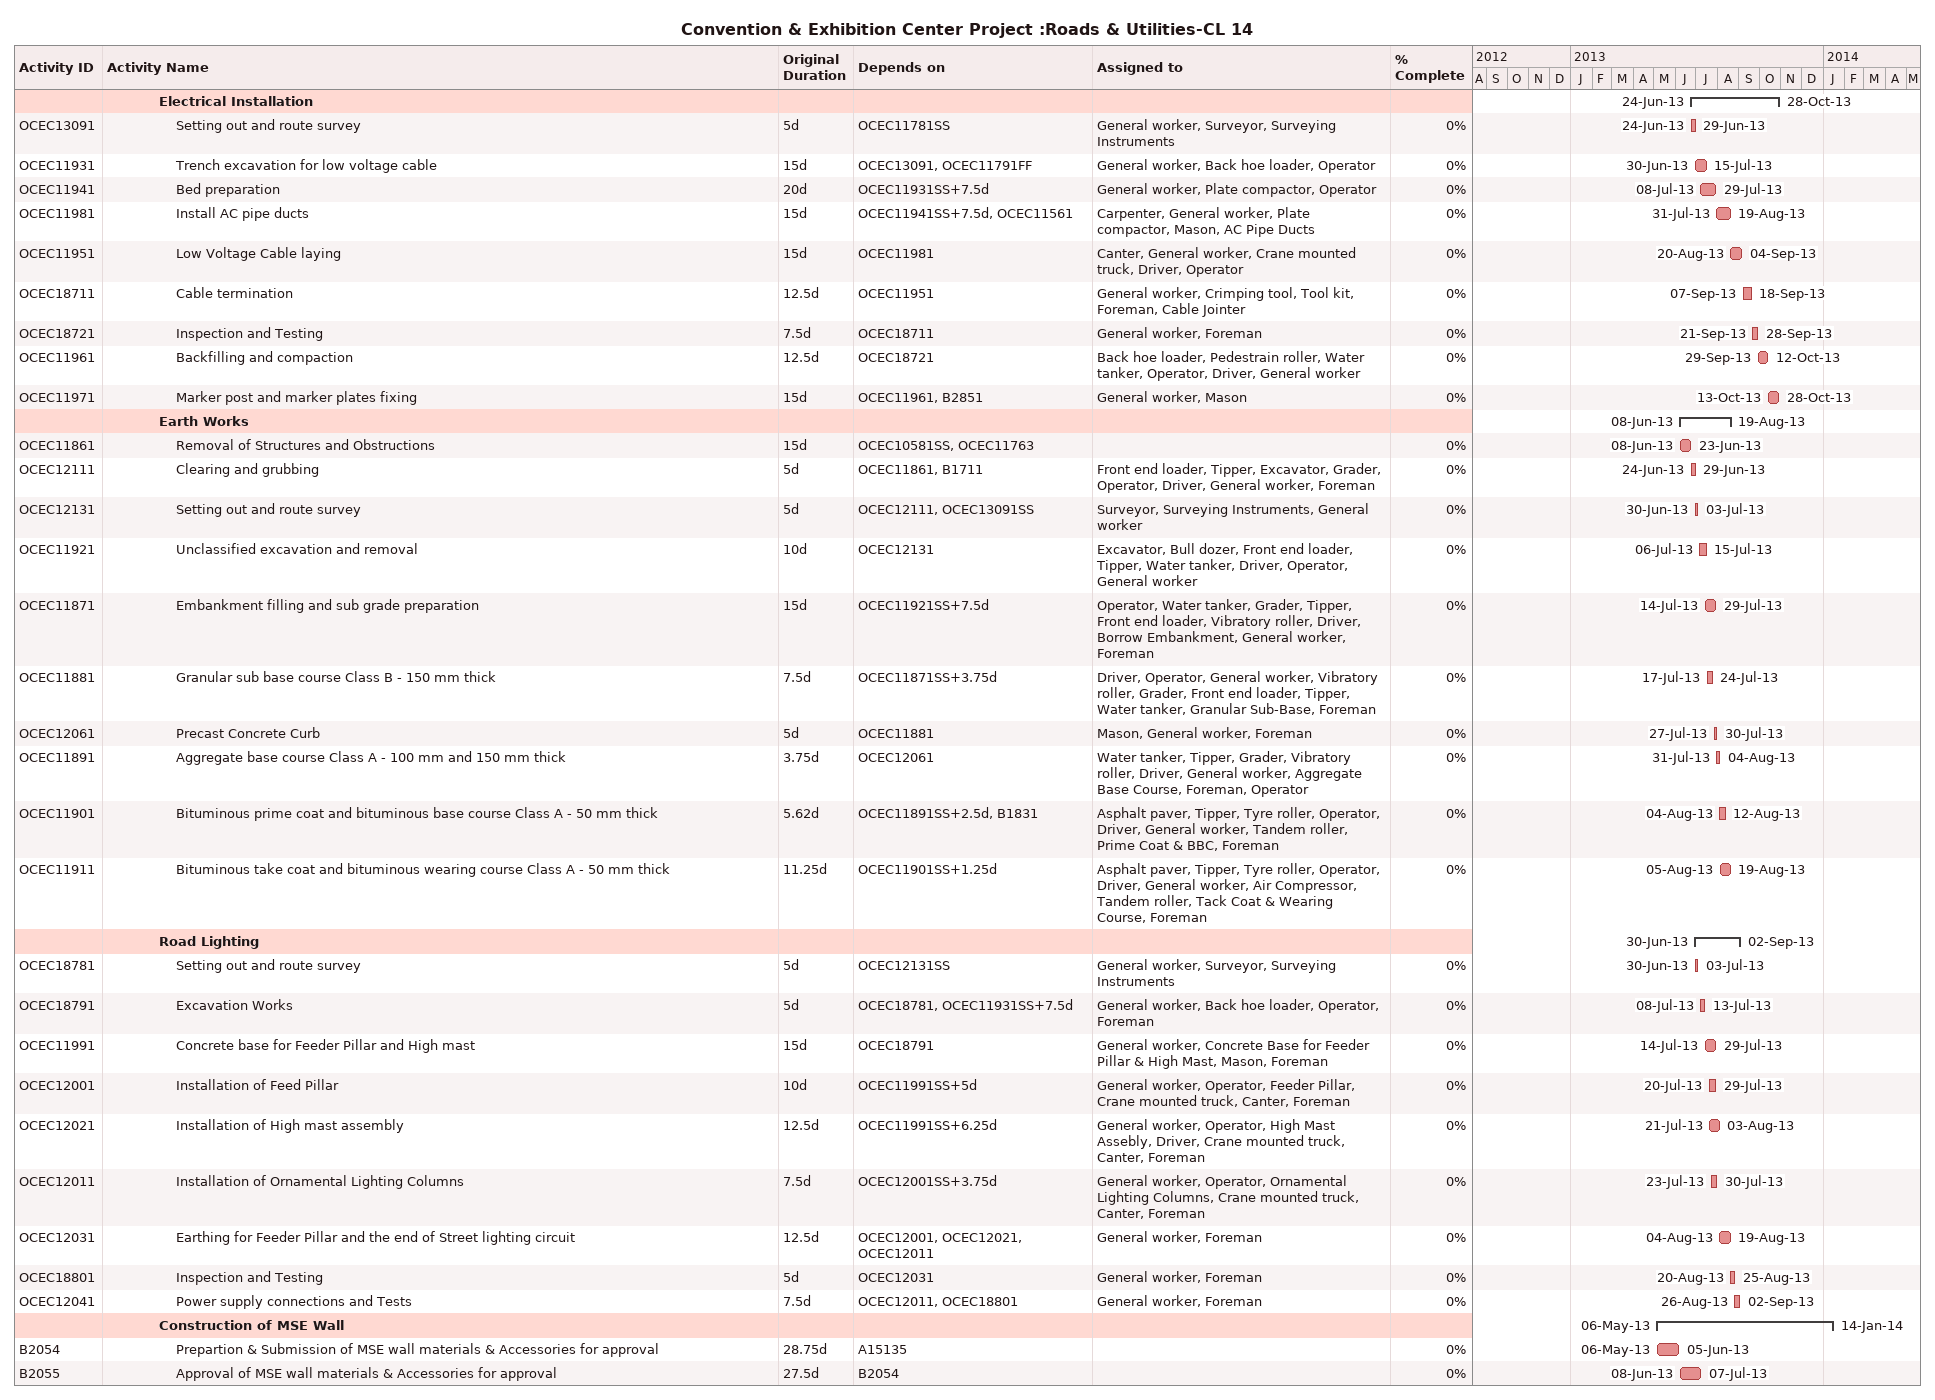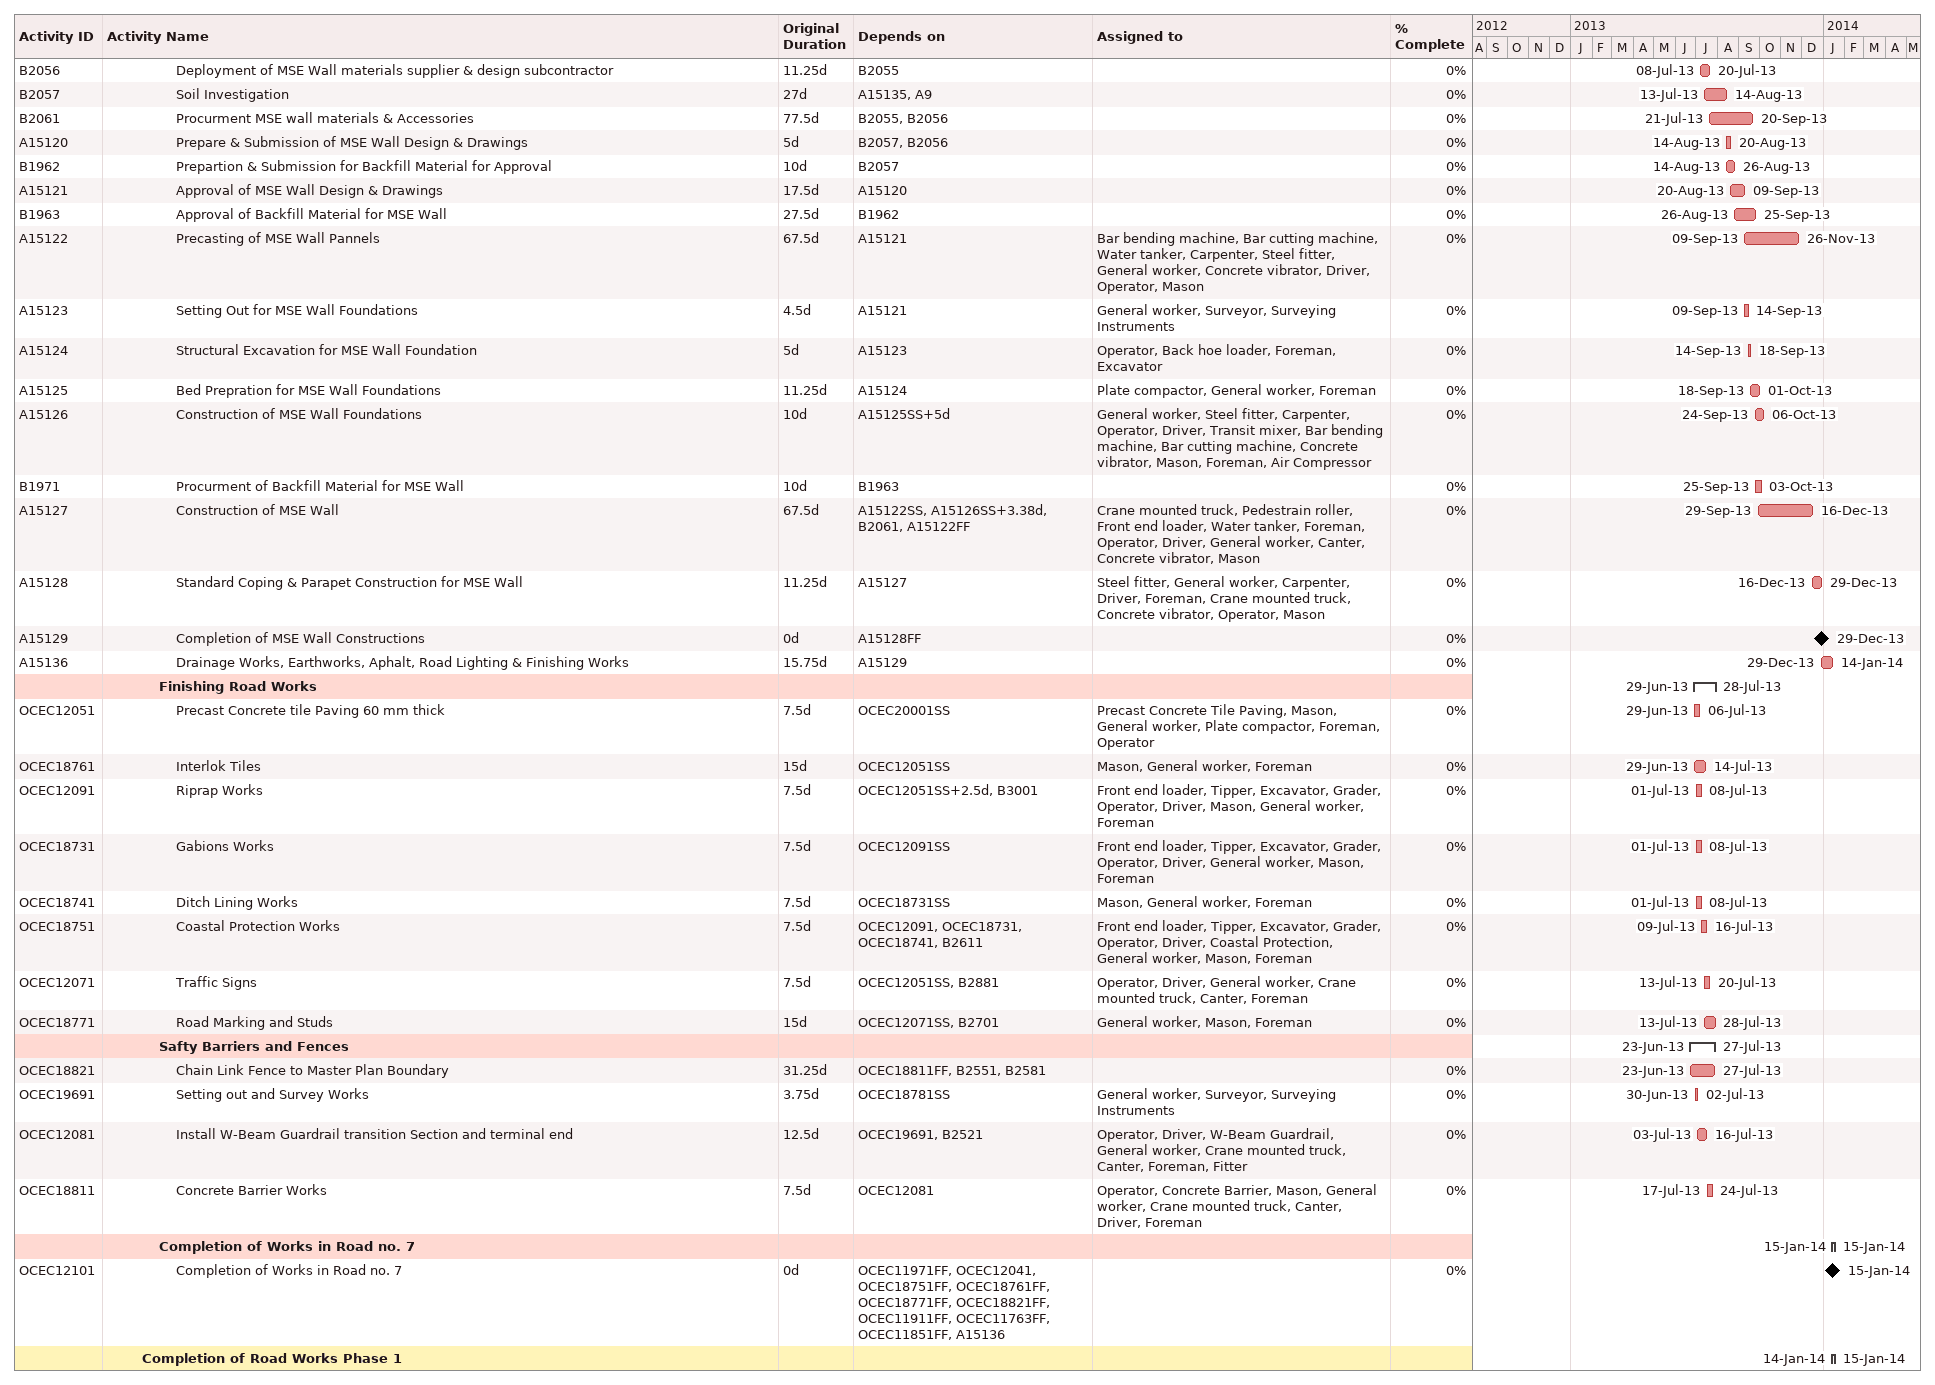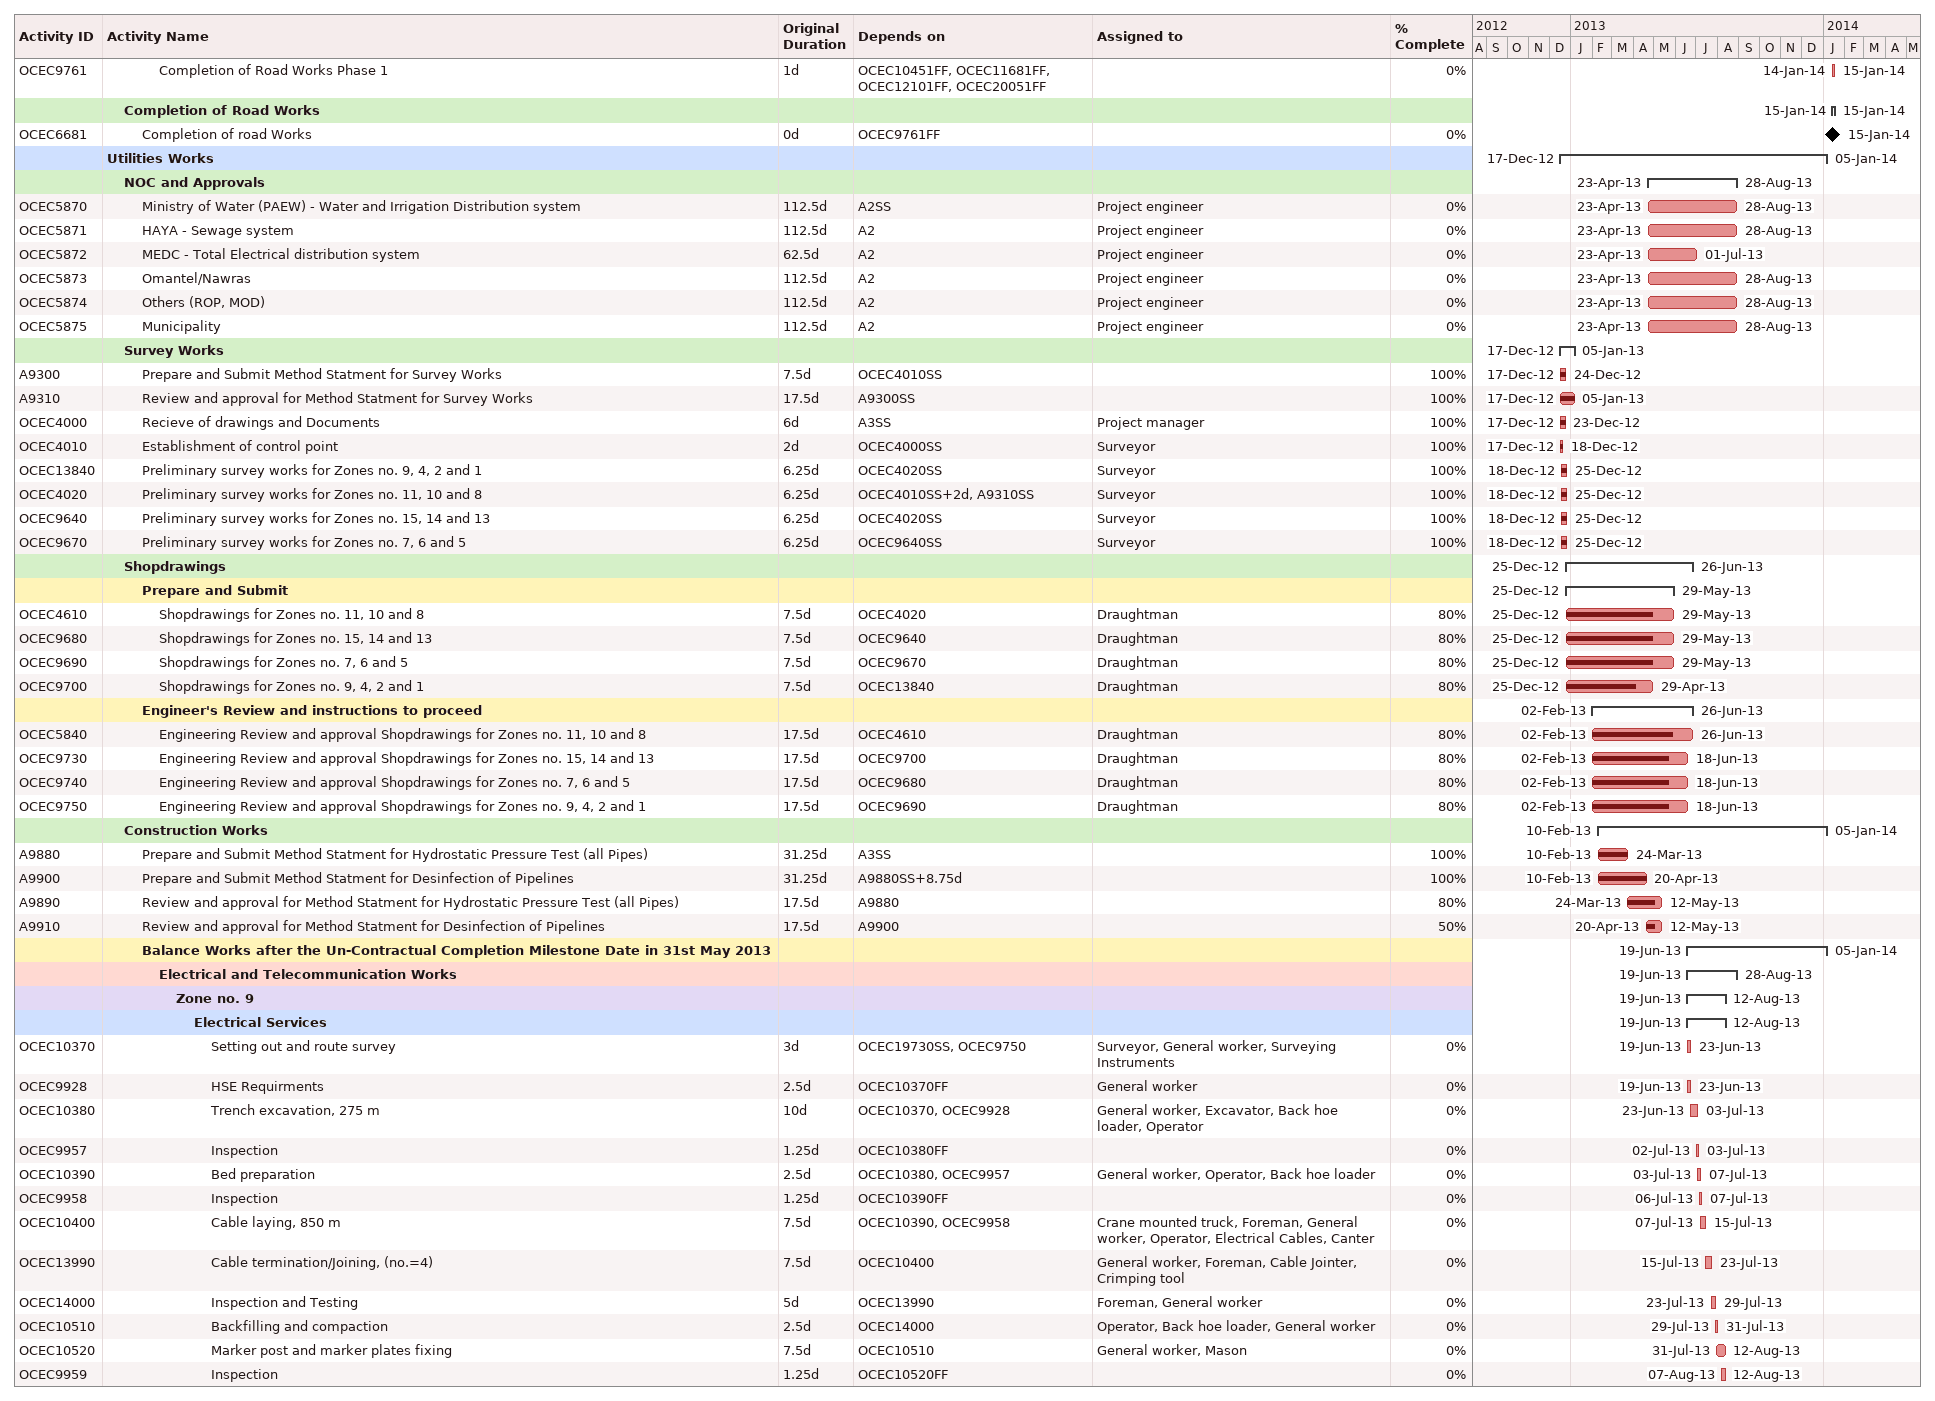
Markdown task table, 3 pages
Convention & Exhibition Center Project :Roads & Utilities-CL 14

| ID | Level | Task | Original duration | Start | Finish | Predecessors | Resources | % complete |
|---|---|---|---|---|---|---|---|---|
|  | 4 | **Electrical Installation** |  | 2013-06-24 | 2013-10-28 |  |  |  |
| OCEC13091 | 5 | Setting out and route survey | 5d | 2013-06-24 | 2013-06-29 | OCEC11781SS | General worker, Surveyor, Surveying Instruments | 0 |
| OCEC11931 | 5 | Trench excavation for low voltage cable | 15d | 2013-06-30 | 2013-07-15 | OCEC13091, OCEC11791FF | General worker, Back hoe loader, Operator | 0 |
| OCEC11941 | 5 | Bed preparation | 20d | 2013-07-08 | 2013-07-29 | OCEC11931SS+7.5d | General worker, Plate compactor, Operator | 0 |
| OCEC11981 | 5 | Install AC pipe ducts | 15d | 2013-07-31 | 2013-08-19 | OCEC11941SS+7.5d, OCEC11561 | Carpenter, General worker, Plate compactor, Mason, AC Pipe Ducts | 0 |
| OCEC11951 | 5 | Low Voltage Cable laying | 15d | 2013-08-20 | 2013-09-04 | OCEC11981 | Canter, General worker, Crane mounted truck, Driver, Operator | 0 |
| OCEC18711 | 5 | Cable termination | 12.5d | 2013-09-07 | 2013-09-18 | OCEC11951 | General worker, Crimping tool, Tool kit, Foreman, Cable Jointer | 0 |
| OCEC18721 | 5 | Inspection and Testing | 7.5d | 2013-09-21 | 2013-09-28 | OCEC18711 | General worker, Foreman | 0 |
| OCEC11961 | 5 | Backfilling and compaction | 12.5d | 2013-09-29 | 2013-10-12 | OCEC18721 | Back hoe loader, Pedestrain roller, Water tanker, Operator, Driver, General worker | 0 |
| OCEC11971 | 5 | Marker post and marker plates fixing | 15d | 2013-10-13 | 2013-10-28 | OCEC11961, B2851 | General worker, Mason | 0 |
|  | 4 | **Earth Works** |  | 2013-06-08 | 2013-08-19 |  |  |  |
| OCEC11861 | 5 | Removal of Structures and Obstructions | 15d | 2013-06-08 | 2013-06-23 | OCEC10581SS, OCEC11763 |  | 0 |
| OCEC12111 | 5 | Clearing and grubbing | 5d | 2013-06-24 | 2013-06-29 | OCEC11861, B1711 | Front end loader, Tipper, Excavator, Grader, Operator, Driver, General worker, Foreman | 0 |
| OCEC12131 | 5 | Setting out and route survey | 5d | 2013-06-30 | 2013-07-03 | OCEC12111, OCEC13091SS | Surveyor, Surveying Instruments, General worker | 0 |
| OCEC11921 | 5 | Unclassified excavation and removal | 10d | 2013-07-06 | 2013-07-15 | OCEC12131 | Excavator, Bull dozer, Front end loader, Tipper, Water tanker, Driver, Operator, General worker | 0 |
| OCEC11871 | 5 | Embankment filling and sub grade preparation | 15d | 2013-07-14 | 2013-07-29 | OCEC11921SS+7.5d | Operator, Water tanker, Grader, Tipper, Front end loader, Vibratory roller, Driver, Borrow Embankment, General worker, Foreman | 0 |
| OCEC11881 | 5 | Granular sub base course Class B - 150 mm thick | 7.5d | 2013-07-17 | 2013-07-24 | OCEC11871SS+3.75d | Driver, Operator, General worker, Vibratory roller, Grader, Front end loader, Tipper, Water tanker, Granular Sub-Base, Foreman | 0 |
| OCEC12061 | 5 | Precast Concrete Curb | 5d | 2013-07-27 | 2013-07-30 | OCEC11881 | Mason, General worker, Foreman | 0 |
| OCEC11891 | 5 | Aggregate base course Class A - 100 mm and 150 mm thick | 3.75d | 2013-07-31 | 2013-08-04 | OCEC12061 | Water tanker, Tipper, Grader, Vibratory roller, Driver, General worker, Aggregate Base Course, Foreman, Operator | 0 |
| OCEC11901 | 5 | Bituminous prime coat and bituminous base course Class A - 50 mm thick | 5.62d | 2013-08-04 | 2013-08-12 | OCEC11891SS+2.5d, B1831 | Asphalt paver, Tipper, Tyre roller, Operator, Driver, General worker, Tandem roller, Prime Coat & BBC, Foreman | 0 |
| OCEC11911 | 5 | Bituminous take coat and bituminous wearing course Class A - 50 mm thick | 11.25d | 2013-08-05 | 2013-08-19 | OCEC11901SS+1.25d | Asphalt paver, Tipper, Tyre roller, Operator, Driver, General worker, Air Compressor, Tandem roller, Tack Coat & Wearing Course, Foreman | 0 |
|  | 4 | **Road Lighting** |  | 2013-06-30 | 2013-09-02 |  |  |  |
| OCEC18781 | 5 | Setting out and route survey | 5d | 2013-06-30 | 2013-07-03 | OCEC12131SS | General worker, Surveyor, Surveying Instruments | 0 |
| OCEC18791 | 5 | Excavation Works | 5d | 2013-07-08 | 2013-07-13 | OCEC18781, OCEC11931SS+7.5d | General worker, Back hoe loader, Operator, Foreman | 0 |
| OCEC11991 | 5 | Concrete base for Feeder Pillar and High mast | 15d | 2013-07-14 | 2013-07-29 | OCEC18791 | General worker, Concrete Base for Feeder Pillar & High Mast, Mason, Foreman | 0 |
| OCEC12001 | 5 | Installation of Feed Pillar | 10d | 2013-07-20 | 2013-07-29 | OCEC11991SS+5d | General worker, Operator, Feeder Pillar, Crane mounted truck, Canter, Foreman | 0 |
| OCEC12021 | 5 | Installation of High mast assembly | 12.5d | 2013-07-21 | 2013-08-03 | OCEC11991SS+6.25d | General worker, Operator, High Mast Assebly, Driver, Crane mounted truck, Canter, Foreman | 0 |
| OCEC12011 | 5 | Installation of Ornamental Lighting Columns | 7.5d | 2013-07-23 | 2013-07-30 | OCEC12001SS+3.75d | General worker, Operator, Ornamental Lighting Columns, Crane mounted truck, Canter, Foreman | 0 |
| OCEC12031 | 5 | Earthing for Feeder Pillar and the end of Street lighting circuit | 12.5d | 2013-08-04 | 2013-08-19 | OCEC12001, OCEC12021, OCEC12011 | General worker, Foreman | 0 |
| OCEC18801 | 5 | Inspection and Testing | 5d | 2013-08-20 | 2013-08-25 | OCEC12031 | General worker, Foreman | 0 |
| OCEC12041 | 5 | Power supply connections and Tests | 7.5d | 2013-08-26 | 2013-09-02 | OCEC12011, OCEC18801 | General worker, Foreman | 0 |
|  | 4 | **Construction of MSE Wall** |  | 2013-05-06 | 2014-01-14 |  |  |  |
| B2054 | 5 | Prepartion & Submission of MSE wall materials & Accessories for approval | 28.75d | 2013-05-06 | 2013-06-05 | A15135 |  | 0 |
| B2055 | 5 | Approval of MSE wall materials & Accessories for approval | 27.5d | 2013-06-08 | 2013-07-07 | B2054 |  | 0 |
| B2056 | 5 | Deployment of MSE Wall materials supplier & design subcontractor | 11.25d | 2013-07-08 | 2013-07-20 | B2055 |  | 0 |
| B2057 | 5 | Soil Investigation | 27d | 2013-07-13 | 2013-08-14 | A15135, A9 |  | 0 |
| B2061 | 5 | Procurment MSE wall materials & Accessories | 77.5d | 2013-07-21 | 2013-09-20 | B2055, B2056 |  | 0 |
| A15120 | 5 | Prepare & Submission of MSE Wall Design & Drawings | 5d | 2013-08-14 | 2013-08-20 | B2057, B2056 |  | 0 |
| B1962 | 5 | Prepartion & Submission for Backfill Material for Approval | 10d | 2013-08-14 | 2013-08-26 | B2057 |  | 0 |
| A15121 | 5 | Approval of MSE Wall Design & Drawings | 17.5d | 2013-08-20 | 2013-09-09 | A15120 |  | 0 |
| B1963 | 5 | Approval of Backfill Material for MSE Wall | 27.5d | 2013-08-26 | 2013-09-25 | B1962 |  | 0 |
| A15122 | 5 | Precasting of MSE Wall Pannels | 67.5d | 2013-09-09 | 2013-11-26 | A15121 | Bar bending machine, Bar cutting machine, Water tanker, Carpenter, Steel fitter, General worker, Concrete vibrator, Driver, Operator, Mason | 0 |
| A15123 | 5 | Setting Out for MSE Wall Foundations | 4.5d | 2013-09-09 | 2013-09-14 | A15121 | General worker, Surveyor, Surveying Instruments | 0 |
| A15124 | 5 | Structural Excavation for MSE Wall Foundation | 5d | 2013-09-14 | 2013-09-18 | A15123 | Operator, Back hoe loader, Foreman, Excavator | 0 |
| A15125 | 5 | Bed Prepration for MSE Wall Foundations | 11.25d | 2013-09-18 | 2013-10-01 | A15124 | Plate compactor, General worker, Foreman | 0 |
| A15126 | 5 | Construction of MSE Wall Foundations | 10d | 2013-09-24 | 2013-10-06 | A15125SS+5d | General worker, Steel fitter, Carpenter, Operator, Driver, Transit mixer, Bar bending machine, Bar cutting machine, Concrete vibrator, Mason, Foreman, Air Compressor | 0 |
| B1971 | 5 | Procurment of Backfill Material for MSE Wall | 10d | 2013-09-25 | 2013-10-03 | B1963 |  | 0 |
| A15127 | 5 | Construction of MSE Wall | 67.5d | 2013-09-29 | 2013-12-16 | A15122SS, A15126SS+3.38d, B2061, A15122FF | Crane mounted truck, Pedestrain roller, Front end loader, Water tanker, Foreman, Operator, Driver, General worker, Canter, Concrete vibrator, Mason | 0 |
| A15128 | 5 | Standard Coping & Parapet Construction for MSE Wall | 11.25d | 2013-12-16 | 2013-12-29 | A15127 | Steel fitter, General worker, Carpenter, Driver, Foreman, Crane mounted truck, Concrete vibrator, Operator, Mason | 0 |
| A15129 | 5 | Completion of MSE Wall Constructions | 0d | 2013-12-29 | 2013-12-29 | A15128FF |  | 0 |
| A15136 | 5 | Drainage Works, Earthworks, Aphalt, Road Lighting & Finishing Works | 15.75d | 2013-12-29 | 2014-01-14 | A15129 |  | 0 |
|  | 4 | **Finishing Road Works** |  | 2013-06-29 | 2013-07-28 |  |  |  |
| OCEC12051 | 5 | Precast Concrete tile Paving 60 mm thick | 7.5d | 2013-06-29 | 2013-07-06 | OCEC20001SS | Precast Concrete Tile Paving, Mason, General worker, Plate compactor, Foreman, Operator | 0 |
| OCEC18761 | 5 | Interlok Tiles | 15d | 2013-06-29 | 2013-07-14 | OCEC12051SS | Mason, General worker, Foreman | 0 |
| OCEC12091 | 5 | Riprap Works | 7.5d | 2013-07-01 | 2013-07-08 | OCEC12051SS+2.5d, B3001 | Front end loader, Tipper, Excavator, Grader, Operator, Driver, Mason, General worker, Foreman | 0 |
| OCEC18731 | 5 | Gabions Works | 7.5d | 2013-07-01 | 2013-07-08 | OCEC12091SS | Front end loader, Tipper, Excavator, Grader, Operator, Driver, General worker, Mason, Foreman | 0 |
| OCEC18741 | 5 | Ditch Lining Works | 7.5d | 2013-07-01 | 2013-07-08 | OCEC18731SS | Mason, General worker, Foreman | 0 |
| OCEC18751 | 5 | Coastal Protection Works | 7.5d | 2013-07-09 | 2013-07-16 | OCEC12091, OCEC18731, OCEC18741, B2611 | Front end loader, Tipper, Excavator, Grader, Operator, Driver, Coastal Protection, General worker, Mason, Foreman | 0 |
| OCEC12071 | 5 | Traffic Signs | 7.5d | 2013-07-13 | 2013-07-20 | OCEC12051SS, B2881 | Operator, Driver, General worker, Crane mounted truck, Canter, Foreman | 0 |
| OCEC18771 | 5 | Road Marking and Studs | 15d | 2013-07-13 | 2013-07-28 | OCEC12071SS, B2701 | General worker, Mason, Foreman | 0 |
|  | 4 | **Safty Barriers and Fences** |  | 2013-06-23 | 2013-07-27 |  |  |  |
| OCEC18821 | 5 | Chain Link Fence to Master Plan Boundary | 31.25d | 2013-06-23 | 2013-07-27 | OCEC18811FF, B2551, B2581 |  | 0 |
| OCEC19691 | 5 | Setting out and Survey Works | 3.75d | 2013-06-30 | 2013-07-02 | OCEC18781SS | General worker, Surveyor, Surveying Instruments | 0 |
| OCEC12081 | 5 | Install W-Beam Guardrail transition Section and terminal end | 12.5d | 2013-07-03 | 2013-07-16 | OCEC19691, B2521 | Operator, Driver, W-Beam Guardrail, General worker, Crane mounted truck, Canter, Foreman, Fitter | 0 |
| OCEC18811 | 5 | Concrete Barrier Works | 7.5d | 2013-07-17 | 2013-07-24 | OCEC12081 | Operator, Concrete Barrier, Mason, General worker, Crane mounted truck, Canter, Driver, Foreman | 0 |
|  | 4 | **Completion of Works in Road no. 7** |  | 2014-01-15 | 2014-01-15 |  |  |  |
| OCEC12101 | 5 | Completion of Works in Road no. 7 | 0d | 2014-01-15 | 2014-01-15 | OCEC11971FF, OCEC12041, OCEC18751FF, OCEC18761FF, OCEC18771FF, OCEC18821FF, OCEC11911FF, OCEC11763FF, OCEC11851FF, A15136 |  | 0 |
|  | 3 | **Completion of Road Works Phase 1** |  | 2014-01-14 | 2014-01-15 |  |  |  |
| OCEC9761 | 4 | Completion of Road Works Phase 1 | 1d | 2014-01-14 | 2014-01-15 | OCEC10451FF, OCEC11681FF, OCEC12101FF, OCEC20051FF |  | 0 |
|  | 2 | **Completion of Road Works** |  | 2014-01-15 | 2014-01-15 |  |  |  |
| OCEC6681 | 3 | Completion of road Works | 0d | 2014-01-15 | 2014-01-15 | OCEC9761FF |  | 0 |
|  | 1 | **Utilities Works** |  | 2012-12-17 | 2014-01-05 |  |  |  |
|  | 2 | **NOC and Approvals** |  | 2013-04-23 | 2013-08-28 |  |  |  |
| OCEC5870 | 3 | Ministry of Water (PAEW) - Water and Irrigation Distribution system | 112.5d | 2013-04-23 | 2013-08-28 | A2SS | Project engineer | 0 |
| OCEC5871 | 3 | HAYA - Sewage system | 112.5d | 2013-04-23 | 2013-08-28 | A2 | Project engineer | 0 |
| OCEC5872 | 3 | MEDC - Total Electrical distribution system | 62.5d | 2013-04-23 | 2013-07-01 | A2 | Project engineer | 0 |
| OCEC5873 | 3 | Omantel/Nawras | 112.5d | 2013-04-23 | 2013-08-28 | A2 | Project engineer | 0 |
| OCEC5874 | 3 | Others (ROP, MOD) | 112.5d | 2013-04-23 | 2013-08-28 | A2 | Project engineer | 0 |
| OCEC5875 | 3 | Municipality | 112.5d | 2013-04-23 | 2013-08-28 | A2 | Project engineer | 0 |
|  | 2 | **Survey Works** |  | 2012-12-17 | 2013-01-05 |  |  |  |
| A9300 | 3 | Prepare and Submit Method Statment for Survey Works | 7.5d | 2012-12-17 | 2012-12-24 | OCEC4010SS |  | 100 |
| A9310 | 3 | Review and approval for Method Statment for Survey Works | 17.5d | 2012-12-17 | 2013-01-05 | A9300SS |  | 100 |
| OCEC4000 | 3 | Recieve of drawings and Documents | 6d | 2012-12-17 | 2012-12-23 | A3SS | Project manager | 100 |
| OCEC4010 | 3 | Establishment of control point | 2d | 2012-12-17 | 2012-12-18 | OCEC4000SS | Surveyor | 100 |
| OCEC13840 | 3 | Preliminary survey works for Zones no. 9, 4, 2 and 1 | 6.25d | 2012-12-18 | 2012-12-25 | OCEC4020SS | Surveyor | 100 |
| OCEC4020 | 3 | Preliminary survey works for Zones no. 11, 10 and 8 | 6.25d | 2012-12-18 | 2012-12-25 | OCEC4010SS+2d, A9310SS | Surveyor | 100 |
| OCEC9640 | 3 | Preliminary survey works for Zones no. 15, 14 and 13 | 6.25d | 2012-12-18 | 2012-12-25 | OCEC4020SS | Surveyor | 100 |
| OCEC9670 | 3 | Preliminary survey works for Zones no. 7, 6 and 5 | 6.25d | 2012-12-18 | 2012-12-25 | OCEC9640SS | Surveyor | 100 |
|  | 2 | **Shopdrawings** |  | 2012-12-25 | 2013-06-26 |  |  |  |
|  | 3 | **Prepare and Submit** |  | 2012-12-25 | 2013-05-29 |  |  |  |
| OCEC4610 | 4 | Shopdrawings for Zones no. 11, 10 and 8 | 7.5d | 2012-12-25 | 2013-05-29 | OCEC4020 | Draughtman | 80 |
| OCEC9680 | 4 | Shopdrawings for Zones no. 15, 14 and 13 | 7.5d | 2012-12-25 | 2013-05-29 | OCEC9640 | Draughtman | 80 |
| OCEC9690 | 4 | Shopdrawings for Zones no. 7, 6 and 5 | 7.5d | 2012-12-25 | 2013-05-29 | OCEC9670 | Draughtman | 80 |
| OCEC9700 | 4 | Shopdrawings for Zones no. 9, 4, 2 and 1 | 7.5d | 2012-12-25 | 2013-04-29 | OCEC13840 | Draughtman | 80 |
|  | 3 | **Engineer's Review and instructions to proceed** |  | 2013-02-02 | 2013-06-26 |  |  |  |
| OCEC5840 | 4 | Engineering Review and approval Shopdrawings for Zones no. 11, 10 and 8 | 17.5d | 2013-02-02 | 2013-06-26 | OCEC4610 | Draughtman | 80 |
| OCEC9730 | 4 | Engineering Review and approval Shopdrawings for Zones no. 15, 14 and 13 | 17.5d | 2013-02-02 | 2013-06-18 | OCEC9700 | Draughtman | 80 |
| OCEC9740 | 4 | Engineering Review and approval Shopdrawings for Zones no. 7, 6 and 5 | 17.5d | 2013-02-02 | 2013-06-18 | OCEC9680 | Draughtman | 80 |
| OCEC9750 | 4 | Engineering Review and approval Shopdrawings for Zones no. 9, 4, 2 and 1 | 17.5d | 2013-02-02 | 2013-06-18 | OCEC9690 | Draughtman | 80 |
|  | 2 | **Construction Works** |  | 2013-02-10 | 2014-01-05 |  |  |  |
| A9880 | 3 | Prepare and Submit Method Statment for Hydrostatic Pressure Test (all Pipes) | 31.25d | 2013-02-10 | 2013-03-24 | A3SS |  | 100 |
| A9900 | 3 | Prepare and Submit Method Statment for Desinfection of Pipelines | 31.25d | 2013-02-10 | 2013-04-20 | A9880SS+8.75d |  | 100 |
| A9890 | 3 | Review and approval for Method Statment for Hydrostatic Pressure Test (all Pipes) | 17.5d | 2013-03-24 | 2013-05-12 | A9880 |  | 80 |
| A9910 | 3 | Review and approval for Method Statment for Desinfection of Pipelines | 17.5d | 2013-04-20 | 2013-05-12 | A9900 |  | 50 |
|  | 3 | **Balance Works after the Un-Contractual Completion Milestone Date in 31st May 2013** |  | 2013-06-19 | 2014-01-05 |  |  |  |
|  | 4 | **Electrical and Telecommunication Works** |  | 2013-06-19 | 2013-08-28 |  |  |  |
|  | 5 | **Zone no. 9** |  | 2013-06-19 | 2013-08-12 |  |  |  |
|  | 6 | **Electrical Services** |  | 2013-06-19 | 2013-08-12 |  |  |  |
| OCEC10370 | 7 | Setting out and route survey | 3d | 2013-06-19 | 2013-06-23 | OCEC19730SS, OCEC9750 | Surveyor, General worker, Surveying Instruments | 0 |
| OCEC9928 | 7 | HSE Requirments | 2.5d | 2013-06-19 | 2013-06-23 | OCEC10370FF | General worker | 0 |
| OCEC10380 | 7 | Trench excavation, 275 m | 10d | 2013-06-23 | 2013-07-03 | OCEC10370, OCEC9928 | General worker, Excavator, Back hoe loader, Operator | 0 |
| OCEC9957 | 7 | Inspection | 1.25d | 2013-07-02 | 2013-07-03 | OCEC10380FF |  | 0 |
| OCEC10390 | 7 | Bed preparation | 2.5d | 2013-07-03 | 2013-07-07 | OCEC10380, OCEC9957 | General worker, Operator, Back hoe loader | 0 |
| OCEC9958 | 7 | Inspection | 1.25d | 2013-07-06 | 2013-07-07 | OCEC10390FF |  | 0 |
| OCEC10400 | 7 | Cable laying, 850 m | 7.5d | 2013-07-07 | 2013-07-15 | OCEC10390, OCEC9958 | Crane mounted truck, Foreman, General worker, Operator, Electrical Cables, Canter | 0 |
| OCEC13990 | 7 | Cable termination/Joining, (no.=4) | 7.5d | 2013-07-15 | 2013-07-23 | OCEC10400 | General worker, Foreman, Cable Jointer, Crimping tool | 0 |
| OCEC14000 | 7 | Inspection and Testing | 5d | 2013-07-23 | 2013-07-29 | OCEC13990 | Foreman, General worker | 0 |
| OCEC10510 | 7 | Backfilling and compaction | 2.5d | 2013-07-29 | 2013-07-31 | OCEC14000 | Operator, Back hoe loader, General worker | 0 |
| OCEC10520 | 7 | Marker post and marker plates fixing | 7.5d | 2013-07-31 | 2013-08-12 | OCEC10510 | General worker, Mason | 0 |
| OCEC9959 | 7 | Inspection | 1.25d | 2013-08-07 | 2013-08-12 | OCEC10520FF |  | 0 |
